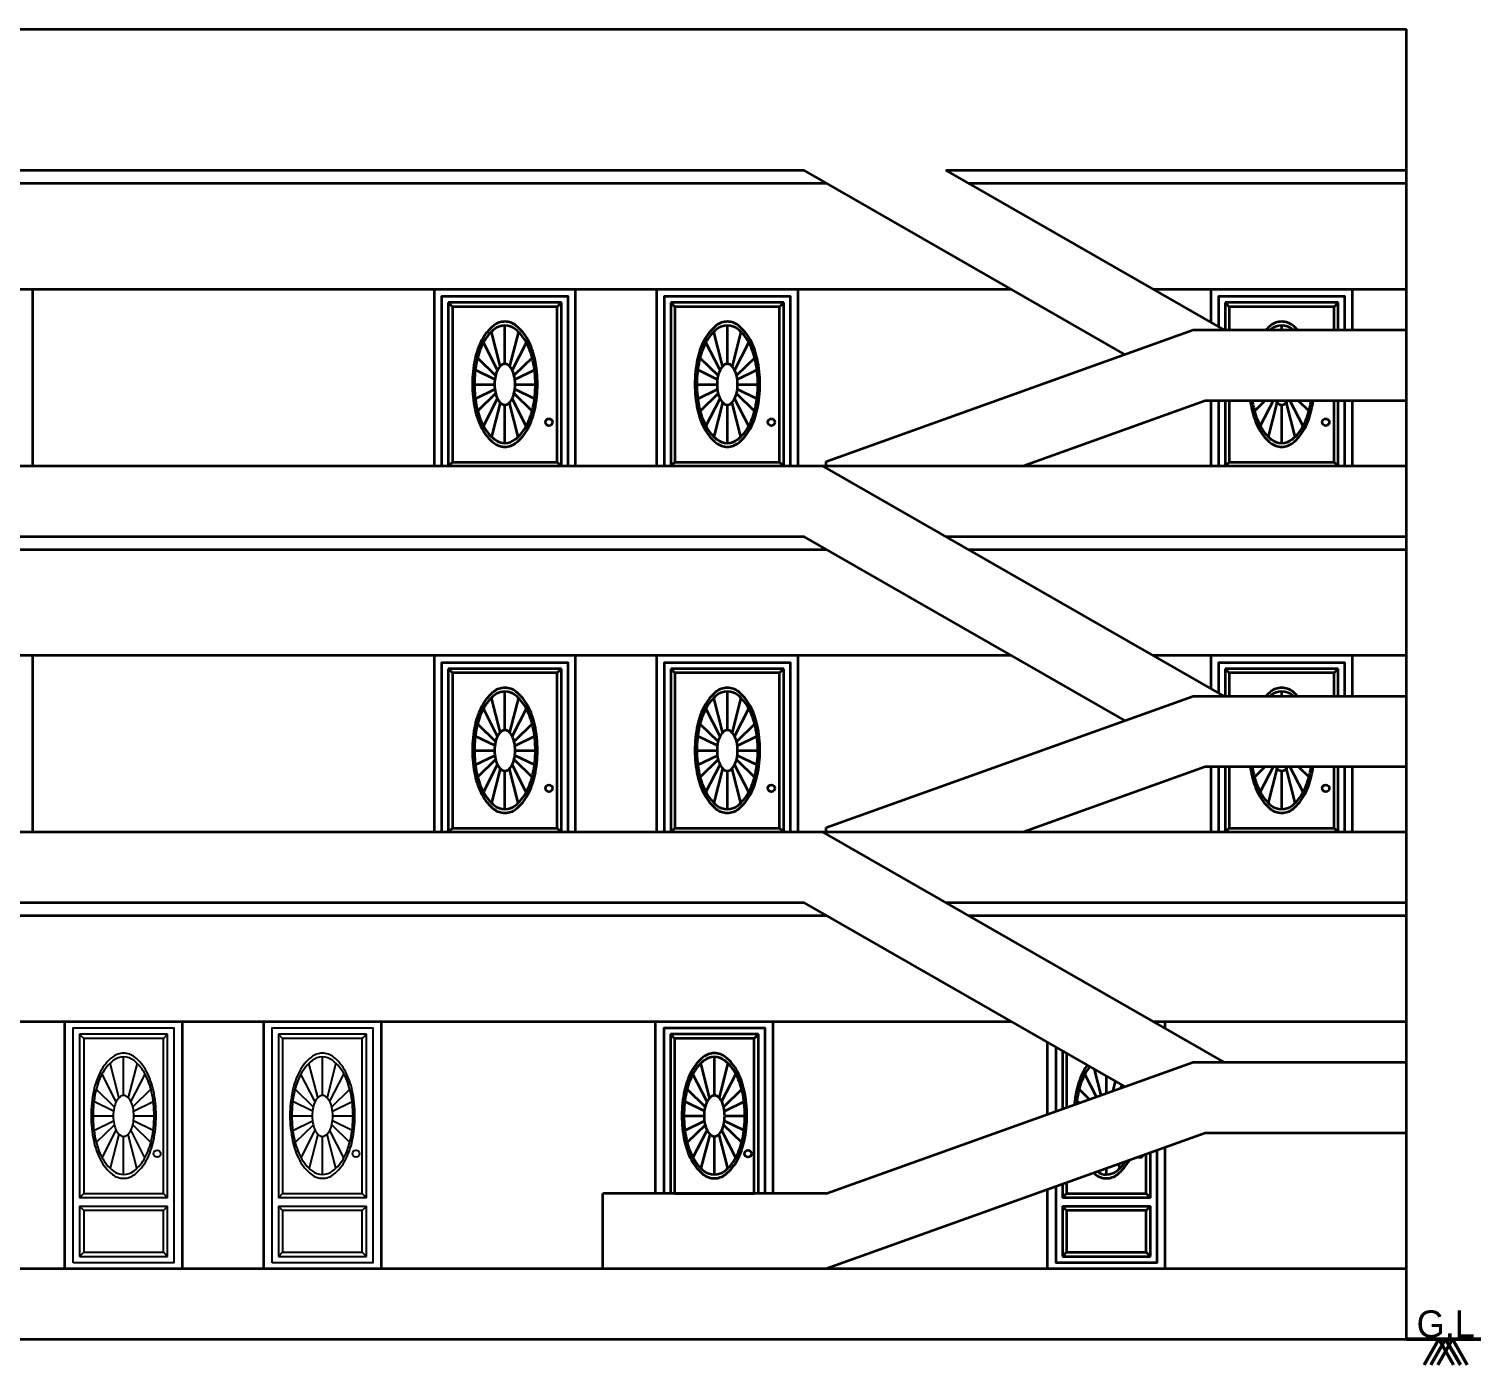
# Model space of a CAD drawing. Header units: metres. Extents: x 6102588 to 6102903, y -6660468 to -6660379.
# Drawn here: x 6102743.69 to 6102756.03, y -6660404.06 to -6660392.71 of the extents above; entities that cross this region are included whole.
import ezdxf

# ---------------------------------------------------------------- set-up
doc = ezdxf.new("R2010")
doc.units = ezdxf.units.M
doc.header["$LTSCALE"] = 500
doc.header["$MEASUREMENT"] = 0
doc.layers.get('0').update_dxf_attribs({"linetype": 'CONTINUOUS'})
doc.styles.get("Standard").update_dxf_attribs({"font": 'GOTHIC.TTF'})

# ---------------------------------------------------------------- blocks, each defined once
blk = doc.blocks.new('Door - Fancy 36 in.')
for p, q in [((33.75, 81.75), (2.25, 81.75)), ((2.25, 81.75), (2.25, 23.25)), ((2.25, 81.75), (3.75, 80.25)), ((32.25, 80.25), (3.75, 80.25)), ((3.75, 80.25), (3.75, 24.75)), ((32.25, 80.25), (33.75, 81.75)), ((32.25, 24.75), (32.25, 80.25)), ((33.75, 23.25), (33.75, 81.75)), ((18, 59.82), (18, 73.59)), ((16.29, 59.16), (13.17, 71.32)), ((22.83, 71.32), (19.68, 59.05)), ((15.29, 57.79), (10.3, 67.49)), ((20.69, 57.74), (25.7, 67.49)), ((14.42, 54.24), (7.4, 57.66)), ((8.21, 62.03), (14.66, 55.75)), ((27.79, 62.03), (21.36, 55.78)), ((21.55, 54.23), (28.6, 57.66)), ((7.02, 52.5), (14.35, 52.5)), ((21.68, 52.5), (28.93, 52.5)), ((7.41, 47.35), (14.43, 50.76)), ((14.67, 49.25), (8.24, 42.99)), ((10.34, 37.58), (15.29, 47.22)), ((25.66, 37.58), (20.69, 47.27)), ((21.3, 49.29), (27.76, 42.99)), ((28.59, 47.35), (21.54, 50.78)), ((16.31, 45.91), (13.2, 33.8)), ((18, 31.55), (18, 45.2)), ((22.8, 33.8), (19.69, 45.91)), ((3.75, 24.75), (2.25, 23.25)), ((33.75, 23.25), (2.25, 23.25)), ((3.75, 24.75), (32.25, 24.75)), ((32.25, 24.75), (32.24, 24.77)), ((33.75, 23.25), (32.25, 24.75)), ((2.25, 20.25), (33.75, 20.25)), ((2.25, 20.25), (2.25, 2.25)), ((2.25, 20.25), (3.75, 18.75)), ((32.25, 18.75), (3.75, 18.75)), ((3.75, 18.75), (3.75, 3.75)), ((32.25, 18.75), (33.75, 20.25)), ((32.25, 3.75), (32.25, 18.75)), ((33.75, 2.25), (33.75, 20.25)), ((3.75, 3.75), (2.25, 2.25)), ((2.25, 2.25), (33.75, 2.25)), ((3.75, 3.75), (32.25, 3.75)), ((33.75, 2.25), (32.25, 3.75))]:
    blk.add_line(p, q)
blk.add_lwpolyline([(0, 0), (0, 84), (36, 84), (36, 0)], close=True)
at = {"linetype": 'Continuous'}
for points in [[(18, 30.21, 0.169807), (21.97, 31.6, 0.105036), (26.22, 36.76, 0.066925), (28.66, 43.55, 0.05307), (29.63, 52.57, 0.05307), (28.66, 61.6, 0.066925), (26.22, 68.39, 0.105036), (21.97, 73.55, 0.169807), (18, 74.94, 0.169807), (14.03, 73.55, 0.105036), (9.78, 68.39, 0.066925), (7.34, 61.6, 0.05307), (6.37, 52.57, 0.05307), (7.34, 43.55, 0.066925), (9.78, 36.76, 0.105036), (14.03, 31.6, 0.169807)], [(18, 31.55, 0.169807), (21.73, 32.86, 0.105036), (25.73, 37.71, 0.066925), (28.02, 44.09, 0.05307), (28.93, 52.57, 0.05307), (28.02, 61.06, 0.066925), (25.73, 67.43, 0.105036), (21.73, 72.29, 0.169807), (18, 73.59, 0.169807), (14.27, 72.29, 0.105036), (10.27, 67.43, 0.066925), (7.98, 61.06, 0.05307), (7.07, 52.57, 0.05307), (7.98, 44.09, 0.066925), (10.27, 37.71, 0.105036), (14.27, 32.86, 0.169807)], [(18, 45.2, 0.173818), (19.25, 45.65, 0.104363), (20.6, 47.34, 0.065303), (21.38, 49.56, 0.051449), (21.68, 52.51, 0.051449), (21.38, 55.47, 0.065303), (20.6, 57.68, 0.104363), (19.25, 59.38, 0.173818), (18, 59.82, 0.173818), (16.75, 59.38, 0.104363), (15.4, 57.68, 0.065303), (14.62, 55.47, 0.051449), (14.32, 52.51, 0.051449), (14.62, 49.56, 0.065303), (15.4, 47.34, 0.104363), (16.75, 45.65, 0.173818)]]:
    blk.add_lwpolyline(points, format="xyb", close=True, dxfattribs=at)
blk.add_circle((30, 39), 1.25)
blk.add_point((32.25, 80.25))

msp = doc.modelspace()

# ---------------------------------------------------------------- linework, layer by layer
at = {"linetype": 'ByBlock', "lineweight": 35}
for p, q in [((6102718.77539, -6660392.71367), (6102755.39539, -6660392.71367)), ((6102755.39539, -6660403.84367), (6102755.39539, -6660392.71367)), ((6102718.77539, -6660393.91367), (6102750.27349, -6660393.91367)), ((6102753.00126, -6660395.47725), (6102750.27349, -6660393.91367)), ((6102751.48, -6660393.91367), (6102755.39539, -6660393.91367)), ((6102753.84516, -6660395.2694), (6102751.48, -6660393.91367)), ((6102718.77539, -6660394.02367), (6102750.46539, -6660394.02367)), ((6102751.6719, -6660394.02367), (6102755.39539, -6660394.02367)), ((6102718.77539, -6660394.92367), (6102752.0355, -6660394.92367)), ((6102743.72539, -6660396.42367), (6102743.72539, -6660394.92367)), ((6102747.13539, -6660396.42367), (6102747.13539, -6660394.92367)), ((6102748.33539, -6660396.42367), (6102748.33539, -6660394.92367)), ((6102749.02539, -6660396.42367), (6102749.02539, -6660394.92367)), ((6102750.22539, -6660396.42367), (6102750.22539, -6660394.92367)), ((6102753.24201, -6660394.92367), (6102755.39539, -6660394.92367)), ((6102753.73539, -6660395.20648), (6102753.73539, -6660394.92367)), ((6102754.93539, -6660395.2694), (6102754.93539, -6660394.92367)), ((6102750.46539, -6660396.38628), (6102753.5811, -6660395.2694)), ((6102753.5811, -6660395.2694), (6102755.39539, -6660395.2694)), ((6102752.13917, -6660396.42367), (6102753.68539, -6660395.8694)), ((6102753.68539, -6660395.8694), (6102755.39539, -6660395.8694)), ((6102753.73539, -6660396.42367), (6102753.73539, -6660395.8694)), ((6102754.93539, -6660396.42367), (6102754.93539, -6660395.8694)), ((6102718.77539, -6660396.42367), (6102755.39539, -6660396.42367)), ((6102753.84516, -6660398.3794), (6102750.43326, -6660396.42367)), ((6102750.46539, -6660396.42367), (6102750.46539, -6660396.38628)), ((6102718.77539, -6660397.02367), (6102750.27349, -6660397.02367)), ((6102753.00126, -6660398.58725), (6102750.27349, -6660397.02367)), ((6102751.48, -6660397.02367), (6102755.39539, -6660397.02367)), ((6102718.77539, -6660397.13367), (6102750.46539, -6660397.13367)), ((6102751.6719, -6660397.13367), (6102755.39539, -6660397.13367)), ((6102718.77539, -6660398.03367), (6102752.0355, -6660398.03367)), ((6102743.72539, -6660399.53367), (6102743.72539, -6660398.03367)), ((6102747.13539, -6660399.53367), (6102747.13539, -6660398.03367)), ((6102748.33539, -6660399.53367), (6102748.33539, -6660398.03367)), ((6102749.02539, -6660399.53367), (6102749.02539, -6660398.03367)), ((6102750.22539, -6660399.53367), (6102750.22539, -6660398.03367)), ((6102753.24201, -6660398.03367), (6102755.39539, -6660398.03367)), ((6102753.73539, -6660398.31648), (6102753.73539, -6660398.03367)), ((6102754.93539, -6660398.3794), (6102754.93539, -6660398.03367)), ((6102750.46539, -6660399.49628), (6102753.5811, -6660398.3794)), ((6102753.5811, -6660398.3794), (6102755.39539, -6660398.3794)), ((6102752.13917, -6660399.53367), (6102753.68539, -6660398.9794)), ((6102753.68539, -6660398.9794), (6102755.39539, -6660398.9794)), ((6102753.73539, -6660399.53367), (6102753.73539, -6660398.9794)), ((6102754.93539, -6660399.53367), (6102754.93539, -6660398.9794)), ((6102718.77539, -6660399.53367), (6102755.39539, -6660399.53367)), ((6102753.84516, -6660401.4894), (6102750.43326, -6660399.53367)), ((6102750.46539, -6660399.53367), (6102750.46539, -6660399.49628)), ((6102718.77539, -6660400.13367), (6102750.27349, -6660400.13367)), ((6102753.00126, -6660401.69725), (6102750.27349, -6660400.13367)), ((6102751.48, -6660400.13367), (6102755.39539, -6660400.13367)), ((6102718.77539, -6660400.24367), (6102750.46539, -6660400.24367)), ((6102751.6719, -6660400.24367), (6102755.39539, -6660400.24367)), ((6102726.23539, -6660401.14367), (6102752.0355, -6660401.14367)), ((6102743.99563, -6660403.24367), (6102743.99563, -6660401.14367)), ((6102744.99563, -6660403.24367), (6102744.99563, -6660401.14367)), ((6102745.68539, -6660403.24367), (6102745.68539, -6660401.14367)), ((6102746.68539, -6660403.24367), (6102746.68539, -6660401.14367)), ((6102749.01539, -6660402.60628), (6102749.01539, -6660401.14367)), ((6102750.01539, -6660402.60628), (6102750.01539, -6660401.14367)), ((6102753.24201, -6660401.14367), (6102755.39539, -6660401.14367)), ((6102753.34583, -6660401.20318), (6102753.34583, -6660401.14367)), ((6102752.34583, -6660401.9322), (6102752.34583, -6660401.32155)), ((6102750.46539, -6660402.60628), (6102753.5811, -6660401.4894)), ((6102753.5811, -6660401.4894), (6102755.39539, -6660401.4894)), ((6102750.46539, -6660403.24367), (6102753.68539, -6660402.0894)), ((6102753.68539, -6660402.0894), (6102755.39539, -6660402.0894)), ((6102753.34583, -6660403.24367), (6102753.34583, -6660402.21112)), ((6102748.56679, -6660403.24367), (6102748.56679, -6660402.60628)), ((6102750.46539, -6660402.60628), (6102748.56679, -6660402.60628)), ((6102752.34583, -6660403.24367), (6102752.34583, -6660402.56959)), ((6102718.77539, -6660403.24367), (6102755.39539, -6660403.24367)), ((6102718.77539, -6660403.84367), (6102755.39539, -6660403.84367))]:
    msp.add_line(p, q, dxfattribs=at)
at = {"lineweight": 35}
for p, q in [((6102748.21475, -6660395.03757), (6102747.25371, -6660395.03757)), ((6102747.25371, -6660395.03757), (6102747.25371, -6660396.42367)), ((6102747.25371, -6660395.03757), (6102747.28935, -6660395.07321)), ((6102748.17911, -6660395.07321), (6102747.28935, -6660395.07321)), ((6102747.28935, -6660395.07321), (6102747.28935, -6660396.39189)), ((6102748.17911, -6660395.07321), (6102748.21475, -6660395.03757)), ((6102748.17911, -6660396.39189), (6102748.17911, -6660395.07321)), ((6102748.21475, -6660396.42367), (6102748.21475, -6660395.03757)), ((6102750.10475, -6660395.03757), (6102749.14371, -6660395.03757)), ((6102749.14371, -6660395.03757), (6102749.14371, -6660396.42367)), ((6102749.14371, -6660395.03757), (6102749.17935, -6660395.07321)), ((6102750.06911, -6660395.07321), (6102749.17935, -6660395.07321)), ((6102749.17935, -6660395.07321), (6102749.17935, -6660396.39189)), ((6102750.06911, -6660395.07321), (6102750.10475, -6660395.03757)), ((6102750.06911, -6660396.39189), (6102750.06911, -6660395.07321)), ((6102750.10475, -6660396.42367), (6102750.10475, -6660395.03757)), ((6102754.81475, -6660395.03757), (6102753.85371, -6660395.03757)), ((6102753.85371, -6660395.03757), (6102753.85371, -6660395.2694)), ((6102753.85371, -6660395.03757), (6102753.88935, -6660395.07321)), ((6102754.77911, -6660395.07321), (6102753.88935, -6660395.07321)), ((6102753.88935, -6660395.07321), (6102753.88935, -6660395.2694)), ((6102754.77911, -6660395.07321), (6102754.81475, -6660395.03757)), ((6102754.77911, -6660395.2694), (6102754.77911, -6660395.07321)), ((6102754.81475, -6660395.2694), (6102754.81475, -6660395.03757)), ((6102747.7347, -6660395.55853), (6102747.7347, -6660395.23141)), ((6102749.6247, -6660395.55853), (6102749.6247, -6660395.23141)), ((6102754.3347, -6660395.2694), (6102754.3347, -6660395.23141)), ((6102747.69409, -6660395.57438), (6102747.61989, -6660395.28539)), ((6102747.84951, -6660395.28539), (6102747.77468, -6660395.57684)), ((6102749.58409, -6660395.57438), (6102749.50989, -6660395.28539)), ((6102749.73951, -6660395.28539), (6102749.66468, -6660395.57684)), ((6102747.6702, -6660395.60693), (6102747.55181, -6660395.37639)), ((6102747.79861, -6660395.6081), (6102747.91759, -6660395.37639)), ((6102749.5602, -6660395.60693), (6102749.44181, -6660395.37639)), ((6102749.68861, -6660395.6081), (6102749.80759, -6660395.37639)), ((6102747.50203, -6660395.506), (6102747.6554, -6660395.65533)), ((6102747.96737, -6660395.506), (6102747.81463, -6660395.65473)), ((6102749.39203, -6660395.506), (6102749.5454, -6660395.65533)), ((6102749.85737, -6660395.506), (6102749.70463, -6660395.65473)), ((6102747.6496, -6660395.69111), (6102747.48276, -6660395.60989)), ((6102747.81913, -6660395.69144), (6102747.98665, -6660395.60989)), ((6102749.5396, -6660395.69111), (6102749.37276, -6660395.60989)), ((6102749.70913, -6660395.69144), (6102749.87665, -6660395.60989)), ((6102747.47375, -6660395.73255), (6102747.64799, -6660395.73255)), ((6102747.48317, -6660395.855), (6102747.64985, -6660395.77386)), ((6102747.65547, -6660395.80969), (6102747.50274, -6660395.95841)), ((6102747.81315, -6660395.80893), (6102747.96667, -6660395.9584)), ((6102747.98623, -6660395.855), (6102747.81871, -6660395.77344)), ((6102747.82217, -6660395.73255), (6102747.99431, -6660395.73255)), ((6102749.36375, -6660395.73255), (6102749.53799, -6660395.73255)), ((6102749.37317, -6660395.855), (6102749.53985, -6660395.77386)), ((6102749.54547, -6660395.80969), (6102749.39274, -6660395.95841)), ((6102749.70315, -6660395.80893), (6102749.85667, -6660395.9584)), ((6102749.87623, -6660395.855), (6102749.70871, -6660395.77344)), ((6102749.71217, -6660395.73255), (6102749.88431, -6660395.73255)), ((6102747.5527, -6660396.08697), (6102747.67027, -6660395.85803)), ((6102747.69447, -6660395.88924), (6102747.62059, -6660396.17697)), ((6102747.7347, -6660396.23026), (6102747.7347, -6660395.90593)), ((6102747.84881, -6660396.17697), (6102747.77492, -6660395.8892)), ((6102747.91671, -6660396.08697), (6102747.79854, -6660395.85685)), ((6102749.4427, -6660396.08697), (6102749.56027, -6660395.85803)), ((6102749.58447, -6660395.88924), (6102749.51059, -6660396.17697)), ((6102749.6247, -6660396.23026), (6102749.6247, -6660395.90593)), ((6102749.73881, -6660396.17697), (6102749.66492, -6660395.8892)), ((6102749.80671, -6660396.08697), (6102749.68854, -6660395.85685)), ((6102753.85371, -6660395.8694), (6102753.85371, -6660396.42367)), ((6102753.88935, -6660395.8694), (6102753.88935, -6660396.39189)), ((6102754.19415, -6660395.8694), (6102754.10274, -6660395.95841)), ((6102754.1527, -6660396.08697), (6102754.26443, -6660395.8694)), ((6102754.29447, -6660395.88924), (6102754.22059, -6660396.17697)), ((6102754.3347, -6660396.23026), (6102754.3347, -6660395.90593)), ((6102754.44881, -6660396.17697), (6102754.37492, -6660395.8892)), ((6102754.51671, -6660396.08697), (6102754.40498, -6660395.8694)), ((6102754.47525, -6660395.8694), (6102754.56667, -6660395.9584)), ((6102754.77911, -6660396.39189), (6102754.77911, -6660395.8694)), ((6102754.81475, -6660396.42367), (6102754.81475, -6660395.8694)), ((6102747.28935, -6660396.39189), (6102747.25757, -6660396.42367)), ((6102747.28935, -6660396.39189), (6102748.17911, -6660396.39189)), ((6102748.17911, -6660396.39189), (6102748.17886, -6660396.39142)), ((6102748.21089, -6660396.42367), (6102748.17911, -6660396.39189)), ((6102749.17935, -6660396.39189), (6102749.14757, -6660396.42367)), ((6102749.17935, -6660396.39189), (6102750.06911, -6660396.39189)), ((6102750.06911, -6660396.39189), (6102750.06886, -6660396.39142)), ((6102750.10089, -6660396.42367), (6102750.06911, -6660396.39189)), ((6102753.88935, -6660396.39189), (6102753.85757, -6660396.42367)), ((6102753.88935, -6660396.39189), (6102754.77911, -6660396.39189)), ((6102754.77911, -6660396.39189), (6102754.77886, -6660396.39142)), ((6102754.81089, -6660396.42367), (6102754.77911, -6660396.39189)), ((6102748.21475, -6660398.14757), (6102747.25371, -6660398.14757)), ((6102747.25371, -6660398.14757), (6102747.25371, -6660399.53367)), ((6102747.25371, -6660398.14757), (6102747.28935, -6660398.18321)), ((6102748.17911, -6660398.18321), (6102747.28935, -6660398.18321)), ((6102747.28935, -6660398.18321), (6102747.28935, -6660399.50189)), ((6102748.17911, -6660398.18321), (6102748.21475, -6660398.14757)), ((6102748.17911, -6660399.50189), (6102748.17911, -6660398.18321)), ((6102748.21475, -6660399.53367), (6102748.21475, -6660398.14757)), ((6102750.10475, -6660398.14757), (6102749.14371, -6660398.14757)), ((6102749.14371, -6660398.14757), (6102749.14371, -6660399.53367)), ((6102749.14371, -6660398.14757), (6102749.17935, -6660398.18321)), ((6102750.06911, -6660398.18321), (6102749.17935, -6660398.18321)), ((6102749.17935, -6660398.18321), (6102749.17935, -6660399.50189)), ((6102750.06911, -6660398.18321), (6102750.10475, -6660398.14757)), ((6102750.06911, -6660399.50189), (6102750.06911, -6660398.18321)), ((6102750.10475, -6660399.53367), (6102750.10475, -6660398.14757)), ((6102754.81475, -6660398.14757), (6102753.85371, -6660398.14757)), ((6102753.85371, -6660398.14757), (6102753.85371, -6660398.3794)), ((6102753.85371, -6660398.14757), (6102753.88935, -6660398.18321)), ((6102754.77911, -6660398.18321), (6102753.88935, -6660398.18321)), ((6102753.88935, -6660398.18321), (6102753.88935, -6660398.3794)), ((6102754.77911, -6660398.18321), (6102754.81475, -6660398.14757)), ((6102754.77911, -6660398.3794), (6102754.77911, -6660398.18321)), ((6102754.81475, -6660398.3794), (6102754.81475, -6660398.14757)), ((6102747.69409, -6660398.68438), (6102747.61989, -6660398.39539)), ((6102747.7347, -6660398.66853), (6102747.7347, -6660398.34141)), ((6102747.84951, -6660398.39539), (6102747.77468, -6660398.68684)), ((6102749.58409, -6660398.68438), (6102749.50989, -6660398.39539)), ((6102749.6247, -6660398.66853), (6102749.6247, -6660398.34141)), ((6102749.73951, -6660398.39539), (6102749.66468, -6660398.68684)), ((6102754.3347, -6660398.3794), (6102754.3347, -6660398.34141)), ((6102747.6702, -6660398.71693), (6102747.55181, -6660398.48639)), ((6102747.79861, -6660398.7181), (6102747.91759, -6660398.48639)), ((6102749.5602, -6660398.71693), (6102749.44181, -6660398.48639)), ((6102749.68861, -6660398.7181), (6102749.80759, -6660398.48639)), ((6102747.50203, -6660398.616), (6102747.6554, -6660398.76533)), ((6102747.96737, -6660398.616), (6102747.81463, -6660398.76473)), ((6102749.39203, -6660398.616), (6102749.5454, -6660398.76533)), ((6102749.85737, -6660398.616), (6102749.70463, -6660398.76473)), ((6102747.6496, -6660398.80111), (6102747.48276, -6660398.71989)), ((6102747.81913, -6660398.80144), (6102747.98665, -6660398.71989)), ((6102749.5396, -6660398.80111), (6102749.37276, -6660398.71989)), ((6102749.70913, -6660398.80144), (6102749.87665, -6660398.71989)), ((6102747.47375, -6660398.84255), (6102747.64799, -6660398.84255)), ((6102747.48317, -6660398.965), (6102747.64985, -6660398.88386)), ((6102747.65547, -6660398.91969), (6102747.50274, -6660399.06841)), ((6102747.81315, -6660398.91893), (6102747.96667, -6660399.0684)), ((6102747.98623, -6660398.965), (6102747.81871, -6660398.88344)), ((6102747.82217, -6660398.84255), (6102747.99431, -6660398.84255)), ((6102749.36375, -6660398.84255), (6102749.53799, -6660398.84255)), ((6102749.37317, -6660398.965), (6102749.53985, -6660398.88386)), ((6102749.54547, -6660398.91969), (6102749.39274, -6660399.06841)), ((6102749.70315, -6660398.91893), (6102749.85667, -6660399.0684)), ((6102749.87623, -6660398.965), (6102749.70871, -6660398.88344)), ((6102749.71217, -6660398.84255), (6102749.88431, -6660398.84255)), ((6102747.5527, -6660399.19697), (6102747.67027, -6660398.96803)), ((6102747.69447, -6660398.99924), (6102747.62059, -6660399.28697)), ((6102747.7347, -6660399.34026), (6102747.7347, -6660399.01593)), ((6102747.84881, -6660399.28697), (6102747.77492, -6660398.9992)), ((6102747.91671, -6660399.19697), (6102747.79854, -6660398.96685)), ((6102749.4427, -6660399.19697), (6102749.56027, -6660398.96803)), ((6102749.58447, -6660398.99924), (6102749.51059, -6660399.28697)), ((6102749.6247, -6660399.34026), (6102749.6247, -6660399.01593)), ((6102749.73881, -6660399.28697), (6102749.66492, -6660398.9992)), ((6102749.80671, -6660399.19697), (6102749.68854, -6660398.96685)), ((6102753.85371, -6660398.9794), (6102753.85371, -6660399.53367)), ((6102753.88935, -6660398.9794), (6102753.88935, -6660399.50189)), ((6102754.19415, -6660398.9794), (6102754.10274, -6660399.06841)), ((6102754.1527, -6660399.19697), (6102754.26443, -6660398.9794)), ((6102754.29447, -6660398.99924), (6102754.22059, -6660399.28697)), ((6102754.3347, -6660399.34026), (6102754.3347, -6660399.01593)), ((6102754.44881, -6660399.28697), (6102754.37492, -6660398.9992)), ((6102754.51671, -6660399.19697), (6102754.40498, -6660398.9794)), ((6102754.47525, -6660398.9794), (6102754.56667, -6660399.0684)), ((6102754.77911, -6660399.50189), (6102754.77911, -6660398.9794)), ((6102754.81475, -6660399.53367), (6102754.81475, -6660398.9794)), ((6102747.28935, -6660399.50189), (6102747.25757, -6660399.53367)), ((6102747.28935, -6660399.50189), (6102748.17911, -6660399.50189)), ((6102748.17911, -6660399.50189), (6102748.17886, -6660399.50142)), ((6102748.21089, -6660399.53367), (6102748.17911, -6660399.50189)), ((6102749.17935, -6660399.50189), (6102749.14757, -6660399.53367)), ((6102749.17935, -6660399.50189), (6102750.06911, -6660399.50189)), ((6102750.06911, -6660399.50189), (6102750.06886, -6660399.50142)), ((6102750.10089, -6660399.53367), (6102750.06911, -6660399.50189)), ((6102753.88935, -6660399.50189), (6102753.85757, -6660399.53367)), ((6102753.88935, -6660399.50189), (6102754.77911, -6660399.50189)), ((6102754.77911, -6660399.50189), (6102754.77886, -6660399.50142)), ((6102754.81089, -6660399.53367), (6102754.77911, -6660399.50189)), ((6102744.99563, -6660403.24367), (6102744.99563, -6660401.14367)), ((6102746.68539, -6660403.24367), (6102746.68539, -6660401.14367)), ((6102750.01539, -6660402.60628), (6102750.01539, -6660401.14367)), ((6102753.34583, -6660401.20318), (6102753.34583, -6660401.14367)), ((6102749.88896, -6660401.25172), (6102749.14052, -6660401.25172)), ((6102749.14052, -6660401.25172), (6102749.14052, -6660402.60628)), ((6102749.14052, -6660401.25172), (6102749.17616, -6660401.28736)), ((6102749.85332, -6660401.28736), (6102749.88896, -6660401.25172)), ((6102749.88896, -6660402.60628), (6102749.88896, -6660401.25172)), ((6102749.85332, -6660401.28736), (6102749.17616, -6660401.28736)), ((6102749.17616, -6660401.28736), (6102749.17616, -6660402.60604)), ((6102749.85332, -6660402.60604), (6102749.85332, -6660401.28736)), ((6102752.47096, -6660401.39328), (6102752.47096, -6660401.88735)), ((6102749.47412, -6660401.78853), (6102749.39993, -6660401.49954)), ((6102749.51474, -6660401.77268), (6102749.51474, -6660401.44557)), ((6102749.62955, -6660401.49954), (6102749.55471, -6660401.79099)), ((6102752.5066, -6660401.41371), (6102752.5066, -6660401.87457)), ((6102749.45023, -6660401.82108), (6102749.33184, -6660401.59054)), ((6102749.57864, -6660401.82225), (6102749.69763, -6660401.59054)), ((6102752.76126, -6660401.78328), (6102752.66229, -6660401.59054)), ((6102752.79969, -6660401.76951), (6102752.74314, -6660401.54929)), ((6102752.84518, -6660401.7532), (6102752.84518, -6660401.60778)), ((6102749.28207, -6660401.72015), (6102749.43544, -6660401.86948)), ((6102749.74741, -6660401.72015), (6102749.59466, -6660401.86888)), ((6102752.61251, -6660401.72015), (6102752.69993, -6660401.80527)), ((6102752.92103, -6660401.65126), (6102752.8999, -6660401.73359)), ((6102752.96696, -6660401.70955), (6102752.97964, -6660401.68485)), ((6102749.42963, -6660401.90527), (6102749.26279, -6660401.82404)), ((6102749.59916, -6660401.90559), (6102749.76668, -6660401.82404)), ((6102752.61628, -6660401.83526), (6102752.59323, -6660401.82404)), ((6102749.25378, -6660401.9467), (6102749.42802, -6660401.9467)), ((6102749.2632, -6660402.06915), (6102749.42988, -6660401.98801)), ((6102749.76627, -6660402.06915), (6102749.59874, -6660401.98759)), ((6102749.6022, -6660401.9467), (6102749.77434, -6660401.9467)), ((6102749.43551, -6660402.02384), (6102749.28277, -6660402.17256)), ((6102749.33273, -6660402.30112), (6102749.4503, -6660402.07218)), ((6102749.47451, -6660402.10339), (6102749.40063, -6660402.39112)), ((6102749.51474, -6660402.44442), (6102749.51474, -6660402.12009)), ((6102749.62884, -6660402.39112), (6102749.55496, -6660402.10335)), ((6102749.69674, -6660402.30112), (6102749.57857, -6660402.07101)), ((6102749.59318, -6660402.02308), (6102749.7467, -6660402.17256)), ((6102753.2194, -6660402.64168), (6102753.2194, -6660402.25644)), ((6102753.34583, -6660403.24367), (6102753.34583, -6660402.21112)), ((6102752.95929, -6660402.39112), (6102752.94955, -6660402.35318)), ((6102753.18376, -6660402.60604), (6102753.18376, -6660402.26922)), ((6102752.5066, -6660402.51196), (6102752.5066, -6660402.60604)), ((6102752.84518, -6660402.44442), (6102752.84518, -6660402.39059)), ((6102749.17616, -6660402.60604), (6102749.17591, -6660402.60628)), ((6102749.17616, -6660402.60604), (6102749.85332, -6660402.60604)), ((6102749.85332, -6660402.60604), (6102749.85307, -6660402.60557)), ((6102749.85356, -6660402.60628), (6102749.85332, -6660402.60604)), ((6102752.47096, -6660402.52474), (6102752.47096, -6660402.64168)), ((6102752.5066, -6660402.60604), (6102752.47096, -6660402.64168)), ((6102752.5066, -6660402.60604), (6102753.18376, -6660402.60604)), ((6102753.18376, -6660402.60604), (6102753.18352, -6660402.60557)), ((6102753.2194, -6660402.64168), (6102753.18376, -6660402.60604)), ((6102753.2194, -6660402.64168), (6102752.47096, -6660402.64168)), ((6102752.47096, -6660402.71296), (6102753.2194, -6660402.71296)), ((6102752.47096, -6660402.71296), (6102752.47096, -6660403.14064)), ((6102752.47096, -6660402.71296), (6102752.5066, -6660402.7486)), ((6102753.18376, -6660402.7486), (6102752.5066, -6660402.7486)), ((6102752.5066, -6660402.7486), (6102752.5066, -6660403.105)), ((6102753.18376, -6660402.7486), (6102753.2194, -6660402.71296)), ((6102753.18376, -6660403.105), (6102753.18376, -6660402.7486)), ((6102753.2194, -6660403.14064), (6102753.2194, -6660402.71296)), ((6102752.5066, -6660403.105), (6102752.47096, -6660403.14064)), ((6102752.5066, -6660403.105), (6102753.18376, -6660403.105)), ((6102753.2194, -6660403.14064), (6102753.18376, -6660403.105)), ((6102752.47096, -6660403.14064), (6102753.2194, -6660403.14064))]:
    msp.add_line(p, q, dxfattribs=at)
at = {"linetype": 'ByBlock', "lineweight": 50}
for p, q in [((6102755.39539, -6660403.84367), (6102756.02753, -6660403.84367)), ((6102755.66988, -6660403.84367), (6102755.54495, -6660404.06185)), ((6102755.72749, -6660403.84367), (6102755.60256, -6660404.06185)), ((6102755.78511, -6660403.84367), (6102755.66018, -6660404.06185)), ((6102755.66988, -6660403.84367), (6102755.79481, -6660404.06185)), ((6102755.72749, -6660403.84367), (6102755.85243, -6660404.06185)), ((6102755.78511, -6660403.84367), (6102755.91004, -6660404.06185)), ((6102755.78511, -6660403.84367), (6102755.91004, -6660404.06185))]:
    msp.add_line(p, q, dxfattribs=at)
at = {"lineweight": 35}
for points in [[(6102747.20025, -6660396.42367), (6102747.20025, -6660394.98411), (6102748.26821, -6660394.98411), (6102748.26821, -6660396.42367)], [(6102749.09025, -6660396.42367), (6102749.09025, -6660394.98411), (6102750.15821, -6660394.98411), (6102750.15821, -6660396.42367)], [(6102753.80025, -6660395.24366), (6102753.80025, -6660394.98411), (6102754.86821, -6660394.98411), (6102754.86821, -6660395.2694)], [(6102753.80025, -6660396.42367), (6102753.80025, -6660395.8694)], [(6102754.86821, -6660395.8694), (6102754.86821, -6660396.42367)], [(6102747.20025, -6660399.53367), (6102747.20025, -6660398.09411), (6102748.26821, -6660398.09411), (6102748.26821, -6660399.53367)], [(6102749.09025, -6660399.53367), (6102749.09025, -6660398.09411), (6102750.15821, -6660398.09411), (6102750.15821, -6660399.53367)], [(6102753.80025, -6660398.35366), (6102753.80025, -6660398.09411), (6102754.86821, -6660398.09411), (6102754.86821, -6660398.3794)], [(6102753.80025, -6660399.53367), (6102753.80025, -6660398.9794)], [(6102754.86821, -6660398.9794), (6102754.86821, -6660399.53367)], [(6102749.08706, -6660402.60628), (6102749.08706, -6660401.19826), (6102749.94242, -6660401.19826), (6102749.94242, -6660402.60628)], [(6102752.4175, -6660401.90651), (6102752.4175, -6660401.36263)], [(6102753.27286, -6660402.23728), (6102753.27286, -6660403.1941), (6102752.4175, -6660403.1941), (6102752.4175, -6660402.5439)]]:
    msp.add_lwpolyline(points, dxfattribs=at)
at = {"linetype": 'Continuous', "lineweight": 35}
for points in [[(6102747.7347, -6660396.26217, 0.16980666), (6102747.82908, -6660396.22917, 0.10503567), (6102747.93002, -6660396.10653, 0.06692463), (6102747.9881, -6660395.94531, 0.05306965), (6102748.01093, -6660395.73078, 0.05306965), (6102747.9881, -6660395.51626, 0.06692463), (6102747.93002, -6660395.35504, 0.10503567), (6102747.82908, -6660395.2324, 0.16980666), (6102747.7347, -6660395.1994, 0.16980666), (6102747.64033, -6660395.2324, 0.10503567), (6102747.53938, -6660395.35504, 0.06692463), (6102747.48131, -6660395.51626, 0.05306965), (6102747.45848, -6660395.73078, 0.05306965), (6102747.48131, -6660395.94531, 0.06692463), (6102747.53938, -6660396.10653, 0.10503567), (6102747.64033, -6660396.22917, 0.16980666)], [(6102747.7347, -6660396.23026, 0.16980666), (6102747.8234, -6660396.19925, 0.10503567), (6102747.91828, -6660396.08399, 0.06692463), (6102747.97285, -6660395.93246, 0.05306965), (6102747.99431, -6660395.73084, 0.05306965), (6102747.97285, -6660395.52922, 0.06692463), (6102747.91828, -6660395.37769, 0.10503567), (6102747.8234, -6660395.26243, 0.16980666), (6102747.7347, -6660395.23141, 0.16980666), (6102747.646, -6660395.26243, 0.10503567), (6102747.55113, -6660395.37769, 0.06692463), (6102747.49655, -6660395.52922, 0.05306965), (6102747.47509, -6660395.73084, 0.05306965), (6102747.49655, -6660395.93246, 0.06692463), (6102747.55113, -6660396.08399, 0.10503567), (6102747.646, -6660396.19925, 0.16980666)], [(6102749.6247, -6660396.26217, 0.16980666), (6102749.71908, -6660396.22917, 0.10503567), (6102749.82002, -6660396.10653, 0.06692463), (6102749.8781, -6660395.94531, 0.05306965), (6102749.90093, -6660395.73078, 0.05306965), (6102749.8781, -6660395.51626, 0.06692463), (6102749.82002, -6660395.35504, 0.10503567), (6102749.71908, -6660395.2324, 0.16980666), (6102749.6247, -6660395.1994, 0.16980666), (6102749.53033, -6660395.2324, 0.10503567), (6102749.42938, -6660395.35504, 0.06692463), (6102749.37131, -6660395.51626, 0.05306965), (6102749.34848, -6660395.73078, 0.05306965), (6102749.37131, -6660395.94531, 0.06692463), (6102749.42938, -6660396.10653, 0.10503567), (6102749.53033, -6660396.22917, 0.16980666)], [(6102749.6247, -6660396.23026, 0.16980666), (6102749.7134, -6660396.19925, 0.10503567), (6102749.80828, -6660396.08399, 0.06692463), (6102749.86285, -6660395.93246, 0.05306965), (6102749.88431, -6660395.73084, 0.05306965), (6102749.86285, -6660395.52922, 0.06692463), (6102749.80828, -6660395.37769, 0.10503567), (6102749.7134, -6660395.26243, 0.16980666), (6102749.6247, -6660395.23141, 0.16980666), (6102749.536, -6660395.26243, 0.10503567), (6102749.44113, -6660395.37769, 0.06692463), (6102749.38655, -6660395.52922, 0.05306965), (6102749.36509, -6660395.73084, 0.05306965), (6102749.38655, -6660395.93246, 0.06692463), (6102749.44113, -6660396.08399, 0.10503567), (6102749.536, -6660396.19925, 0.16980666)], [(6102747.7347, -6660395.90593, 0.17381768), (6102747.76438, -6660395.8953, 0.10436263), (6102747.79655, -6660395.85506, 0.06530306), (6102747.81492, -6660395.80246, 0.0514495), (6102747.82217, -6660395.73223, 0.0514495), (6102747.81492, -6660395.662, 0.06530306), (6102747.79655, -6660395.6094, 0.10436263), (6102747.76438, -6660395.56916, 0.17381768), (6102747.7347, -6660395.55853, 0.17381768), (6102747.70503, -6660395.56916, 0.10436263), (6102747.67286, -6660395.6094, 0.06530306), (6102747.65448, -6660395.662, 0.0514495), (6102747.64724, -6660395.73223, 0.0514495), (6102747.65448, -6660395.80246, 0.06530306), (6102747.67286, -6660395.85506, 0.10436263), (6102747.70503, -6660395.8953, 0.17381768)], [(6102749.6247, -6660395.90593, 0.17381768), (6102749.65438, -6660395.8953, 0.10436263), (6102749.68655, -6660395.85506, 0.06530306), (6102749.70492, -6660395.80246, 0.0514495), (6102749.71217, -6660395.73223, 0.0514495), (6102749.70492, -6660395.662, 0.06530306), (6102749.68655, -6660395.6094, 0.10436263), (6102749.65438, -6660395.56916, 0.17381768), (6102749.6247, -6660395.55853, 0.17381768), (6102749.59503, -6660395.56916, 0.10436263), (6102749.56286, -6660395.6094, 0.06530306), (6102749.54448, -6660395.662, 0.0514495), (6102749.53724, -6660395.73223, 0.0514495), (6102749.54448, -6660395.80246, 0.06530306), (6102749.56286, -6660395.85506, 0.10436263), (6102749.59503, -6660395.8953, 0.17381768)], [(6102747.7347, -6660399.37217, 0.16980666), (6102747.82908, -6660399.33917, 0.10503567), (6102747.93002, -6660399.21653, 0.06692463), (6102747.9881, -6660399.05531, 0.05306965), (6102748.01093, -6660398.84078, 0.05306965), (6102747.9881, -6660398.62626, 0.06692463), (6102747.93002, -6660398.46504, 0.10503567), (6102747.82908, -6660398.3424, 0.16980666), (6102747.7347, -6660398.3094, 0.16980666), (6102747.64033, -6660398.3424, 0.10503567), (6102747.53938, -6660398.46504, 0.06692463), (6102747.48131, -6660398.62626, 0.05306965), (6102747.45848, -6660398.84078, 0.05306965), (6102747.48131, -6660399.05531, 0.06692463), (6102747.53938, -6660399.21653, 0.10503567), (6102747.64033, -6660399.33917, 0.16980666)], [(6102749.6247, -6660399.37217, 0.16980666), (6102749.71908, -6660399.33917, 0.10503567), (6102749.82002, -6660399.21653, 0.06692463), (6102749.8781, -6660399.05531, 0.05306965), (6102749.90093, -6660398.84078, 0.05306965), (6102749.8781, -6660398.62626, 0.06692463), (6102749.82002, -6660398.46504, 0.10503567), (6102749.71908, -6660398.3424, 0.16980666), (6102749.6247, -6660398.3094, 0.16980666), (6102749.53033, -6660398.3424, 0.10503567), (6102749.42938, -6660398.46504, 0.06692463), (6102749.37131, -6660398.62626, 0.05306965), (6102749.34848, -6660398.84078, 0.05306965), (6102749.37131, -6660399.05531, 0.06692463), (6102749.42938, -6660399.21653, 0.10503567), (6102749.53033, -6660399.33917, 0.16980666)], [(6102747.7347, -6660399.34026, 0.16980666), (6102747.8234, -6660399.30925, 0.10503567), (6102747.91828, -6660399.19399, 0.06692463), (6102747.97285, -6660399.04246, 0.05306965), (6102747.99431, -6660398.84084, 0.05306965), (6102747.97285, -6660398.63922, 0.06692463), (6102747.91828, -6660398.48769, 0.10503567), (6102747.8234, -6660398.37243, 0.16980666), (6102747.7347, -6660398.34141, 0.16980666), (6102747.646, -6660398.37243, 0.10503567), (6102747.55113, -6660398.48769, 0.06692463), (6102747.49655, -6660398.63922, 0.05306965), (6102747.47509, -6660398.84084, 0.05306965), (6102747.49655, -6660399.04246, 0.06692463), (6102747.55113, -6660399.19399, 0.10503567), (6102747.646, -6660399.30925, 0.16980666)], [(6102749.6247, -6660399.34026, 0.16980666), (6102749.7134, -6660399.30925, 0.10503567), (6102749.80828, -6660399.19399, 0.06692463), (6102749.86285, -6660399.04246, 0.05306965), (6102749.88431, -6660398.84084, 0.05306965), (6102749.86285, -6660398.63922, 0.06692463), (6102749.80828, -6660398.48769, 0.10503567), (6102749.7134, -6660398.37243, 0.16980666), (6102749.6247, -6660398.34141, 0.16980666), (6102749.536, -6660398.37243, 0.10503567), (6102749.44113, -6660398.48769, 0.06692463), (6102749.38655, -6660398.63922, 0.05306965), (6102749.36509, -6660398.84084, 0.05306965), (6102749.38655, -6660399.04246, 0.06692463), (6102749.44113, -6660399.19399, 0.10503567), (6102749.536, -6660399.30925, 0.16980666)], [(6102747.7347, -6660399.01593, 0.17381768), (6102747.76438, -6660399.0053, 0.10436263), (6102747.79655, -6660398.96506, 0.06530306), (6102747.81492, -6660398.91246, 0.0514495), (6102747.82217, -6660398.84223, 0.0514495), (6102747.81492, -6660398.772, 0.06530306), (6102747.79655, -6660398.7194, 0.10436263), (6102747.76438, -6660398.67916, 0.17381768), (6102747.7347, -6660398.66853, 0.17381768), (6102747.70503, -6660398.67916, 0.10436263), (6102747.67286, -6660398.7194, 0.06530306), (6102747.65448, -6660398.772, 0.0514495), (6102747.64724, -6660398.84223, 0.0514495), (6102747.65448, -6660398.91246, 0.06530306), (6102747.67286, -6660398.96506, 0.10436263), (6102747.70503, -6660399.0053, 0.17381768)], [(6102749.6247, -6660399.01593, 0.17381768), (6102749.65438, -6660399.0053, 0.10436263), (6102749.68655, -6660398.96506, 0.06530306), (6102749.70492, -6660398.91246, 0.0514495), (6102749.71217, -6660398.84223, 0.0514495), (6102749.70492, -6660398.772, 0.06530306), (6102749.68655, -6660398.7194, 0.10436263), (6102749.65438, -6660398.67916, 0.17381768), (6102749.6247, -6660398.66853, 0.17381768), (6102749.59503, -6660398.67916, 0.10436263), (6102749.56286, -6660398.7194, 0.06530306), (6102749.54448, -6660398.772, 0.0514495), (6102749.53724, -6660398.84223, 0.0514495), (6102749.54448, -6660398.91246, 0.06530306), (6102749.56286, -6660398.96506, 0.10436263), (6102749.59503, -6660399.0053, 0.17381768)], [(6102749.51474, -6660402.47632, 0.16980666), (6102749.60911, -6660402.44332, 0.10503567), (6102749.71006, -6660402.32068, 0.06692463), (6102749.76813, -6660402.15946, 0.05306965), (6102749.79096, -6660401.94494, 0.05306965), (6102749.76813, -6660401.73041, 0.06692463), (6102749.71006, -6660401.56919, 0.10503567), (6102749.60911, -6660401.44655, 0.16980666), (6102749.51474, -6660401.41355, 0.16980666), (6102749.42036, -6660401.44655, 0.10503567), (6102749.31941, -6660401.56919, 0.06692463), (6102749.26134, -6660401.73041, 0.05306965), (6102749.23851, -6660401.94494, 0.05306965), (6102749.26134, -6660402.15946, 0.06692463), (6102749.31941, -6660402.32068, 0.10503567), (6102749.42036, -6660402.44332, 0.16980666)], [(6102749.51474, -6660402.44442, 0.16980666), (6102749.60344, -6660402.4134, 0.10503567), (6102749.69831, -6660402.29814, 0.06692463), (6102749.75289, -6660402.14661, 0.05306965), (6102749.77435, -6660401.94499, 0.05306965), (6102749.75289, -6660401.74337, 0.06692463), (6102749.69831, -6660401.59184, 0.10503567), (6102749.60344, -6660401.47658, 0.16980666), (6102749.51474, -6660401.44557, 0.16980666), (6102749.42604, -6660401.47658, 0.10503567), (6102749.33116, -6660401.59184, 0.06692463), (6102749.27658, -6660401.74337, 0.05306965), (6102749.25512, -6660401.94499, 0.05306965), (6102749.27658, -6660402.14661, 0.06692463), (6102749.33116, -6660402.29814, 0.10503567), (6102749.42604, -6660402.4134, 0.16980666)], [(6102749.51474, -6660402.12009, 0.17381768), (6102749.54441, -6660402.10945, 0.10436263), (6102749.57658, -6660402.06921, 0.06530306), (6102749.59495, -6660402.01661, 0.0514495), (6102749.6022, -6660401.94638, 0.0514495), (6102749.59495, -6660401.87615, 0.06530306), (6102749.57658, -6660401.82355, 0.10436263), (6102749.54441, -6660401.78331, 0.17381768), (6102749.51474, -6660401.77268, 0.17381768), (6102749.48506, -6660401.78331, 0.10436263), (6102749.45289, -6660401.82355, 0.06530306), (6102749.43452, -6660401.87615, 0.0514495), (6102749.42727, -6660401.94638, 0.0514495), (6102749.43452, -6660402.01661, 0.06530306), (6102749.45289, -6660402.06921, 0.10436263), (6102749.48506, -6660402.10945, 0.17381768)]]:
    msp.add_lwpolyline(points, format="xyb", close=True, dxfattribs=at)
for points in [[(6102754.46925, -6660395.2694, 0.03576554), (6102754.42908, -6660395.2324, 0.16980666), (6102754.3347, -6660395.1994, 0.16980666), (6102754.24033, -6660395.2324, 0.03576554), (6102754.20016, -6660395.2694, 0.03576554)], [(6102754.43188, -6660395.2694, 0.00763355), (6102754.4234, -6660395.26243, 0.16980666), (6102754.3347, -6660395.23141, 0.16980666), (6102754.246, -6660395.26243, 0.00763355), (6102754.23753, -6660395.2694, 0.00763355)], [(6102754.06795, -6660395.8694, 0.01891467), (6102754.08131, -6660395.94531, 0.06692463), (6102754.13938, -6660396.10653, 0.10503567), (6102754.24033, -6660396.22917, 0.16980666), (6102754.3347, -6660396.26217, 0.16980666), (6102754.42908, -6660396.22917, 0.10503567), (6102754.53002, -6660396.10653, 0.06692463), (6102754.5881, -6660395.94531, 0.01891467), (6102754.60146, -6660395.8694)], [(6102754.08516, -6660395.8694, 0.01673051), (6102754.09655, -6660395.93246, 0.06692463), (6102754.15113, -6660396.08399, 0.10503567), (6102754.246, -6660396.19925, 0.16980666), (6102754.3347, -6660396.23026, 0.16980666), (6102754.4234, -6660396.19925, 0.10503567), (6102754.51828, -6660396.08399, 0.06692463), (6102754.57285, -6660395.93246, 0.01673051), (6102754.58424, -6660395.8694)], [(6102754.28132, -6660395.8694, 0.07070955), (6102754.30503, -6660395.8953, 0.17381768), (6102754.3347, -6660395.90593, 0.17381768), (6102754.36438, -6660395.8953, 0.07070955), (6102754.38808, -6660395.8694, 0.07070955)], [(6102754.46925, -6660398.3794, 0.03576554), (6102754.42908, -6660398.3424, 0.16980666), (6102754.3347, -6660398.3094, 0.16980666), (6102754.24033, -6660398.3424, 0.03576554), (6102754.20016, -6660398.3794, 0.03576554)], [(6102754.43188, -6660398.3794, 0.00763355), (6102754.4234, -6660398.37243, 0.16980666), (6102754.3347, -6660398.34141, 0.16980666), (6102754.246, -6660398.37243, 0.00763355), (6102754.23753, -6660398.3794, 0.00763355)], [(6102754.06795, -6660398.9794, 0.01891467), (6102754.08131, -6660399.05531, 0.06692463), (6102754.13938, -6660399.21653, 0.10503567), (6102754.24033, -6660399.33917, 0.16980666), (6102754.3347, -6660399.37217, 0.16980666), (6102754.42908, -6660399.33917, 0.10503567), (6102754.53002, -6660399.21653, 0.06692463), (6102754.5881, -6660399.05531, 0.01891467), (6102754.60146, -6660398.9794)], [(6102754.08516, -6660398.9794, 0.01673051), (6102754.09655, -6660399.04246, 0.06692463), (6102754.15113, -6660399.19399, 0.10503567), (6102754.246, -6660399.30925, 0.16980666), (6102754.3347, -6660399.34026, 0.16980666), (6102754.4234, -6660399.30925, 0.10503567), (6102754.51828, -6660399.19399, 0.06692463), (6102754.57285, -6660399.04246, 0.01673051), (6102754.58424, -6660398.9794)], [(6102754.28132, -6660398.9794, 0.07070955), (6102754.30503, -6660399.0053, 0.17381768), (6102754.3347, -6660399.01593, 0.17381768), (6102754.36438, -6660399.0053, 0.07070955), (6102754.38808, -6660398.9794, 0.07070955)], [(6102752.68385, -6660401.51531, 0.04174123), (6102752.64986, -6660401.56919, 0.06692463), (6102752.59179, -6660401.73041, 0.02986887), (6102752.57332, -6660401.85066)], [(6102752.70465, -6660401.52723, 0.05418909), (6102752.66161, -6660401.59184, 0.06692463), (6102752.60703, -6660401.74337, 0.02671505), (6102752.59087, -6660401.84437)], [(6102752.73506, -6660402.43006, 0.01346493), (6102752.7508, -6660402.44332, 0.16980666), (6102752.84518, -6660402.47632, 0.16980666), (6102752.93956, -6660402.44332, 0.10503567), (6102753.0405, -6660402.32068, 0.00006039), (6102753.04057, -6660402.32055)], [(6102752.76466, -6660402.41945, 0.15146165), (6102752.84518, -6660402.44442, 0.16980666), (6102752.93388, -6660402.4134, 0.07745243), (6102753.00875, -6660402.33195)]]:
    msp.add_lwpolyline(points, format="xyb", dxfattribs=at)
at = {"lineweight": 35}
for centre in [(6102748.10927, -6660396.05331), (6102749.99927, -6660396.05331), (6102754.70927, -6660396.05331), (6102748.10927, -6660399.16331), (6102749.99927, -6660399.16331), (6102754.70927, -6660399.16331), (6102749.79986, -6660402.26746)]:
    msp.add_circle(centre, 0.0297, dxfattribs=at)
msp.add_arc((6102753.1303, -6660402.26746), 0.0297, 241.265184, 338.177239, dxfattribs=at)
for p in [(6102748.17911, -6660395.07321), (6102750.06911, -6660395.07321), (6102754.77911, -6660395.07321), (6102748.17911, -6660398.18321), (6102750.06911, -6660398.18321), (6102754.77911, -6660398.18321), (6102749.85332, -6660401.28736)]:
    msp.add_point(p, dxfattribs=at)

# ---------------------------------------------------------------- block references
at = {"linetype": 'ByBlock', "lineweight": 30, "xscale": 0.0237600000000384, "yscale": 0.0237600000000384, "zscale": 0.0237600000000384}
for p in [(6102744.06729, -6660403.1941), (6102745.75706, -6660403.1941)]:
    msp.add_blockref('Door - Fancy 36 in.', p, dxfattribs=at)

# ---------------------------------------------------------------- texts
at = {"linetype": 'ByBlock', "lineweight": 50, "insert": (6102755.72862, -6660403.71518), "char_height": 0.23, "attachment_point": 5}
msp.add_mtext('G.L', dxfattribs=at)
msp.add_mtext('G.L', dxfattribs=at)

doc.saveas('drawing.dxf')
